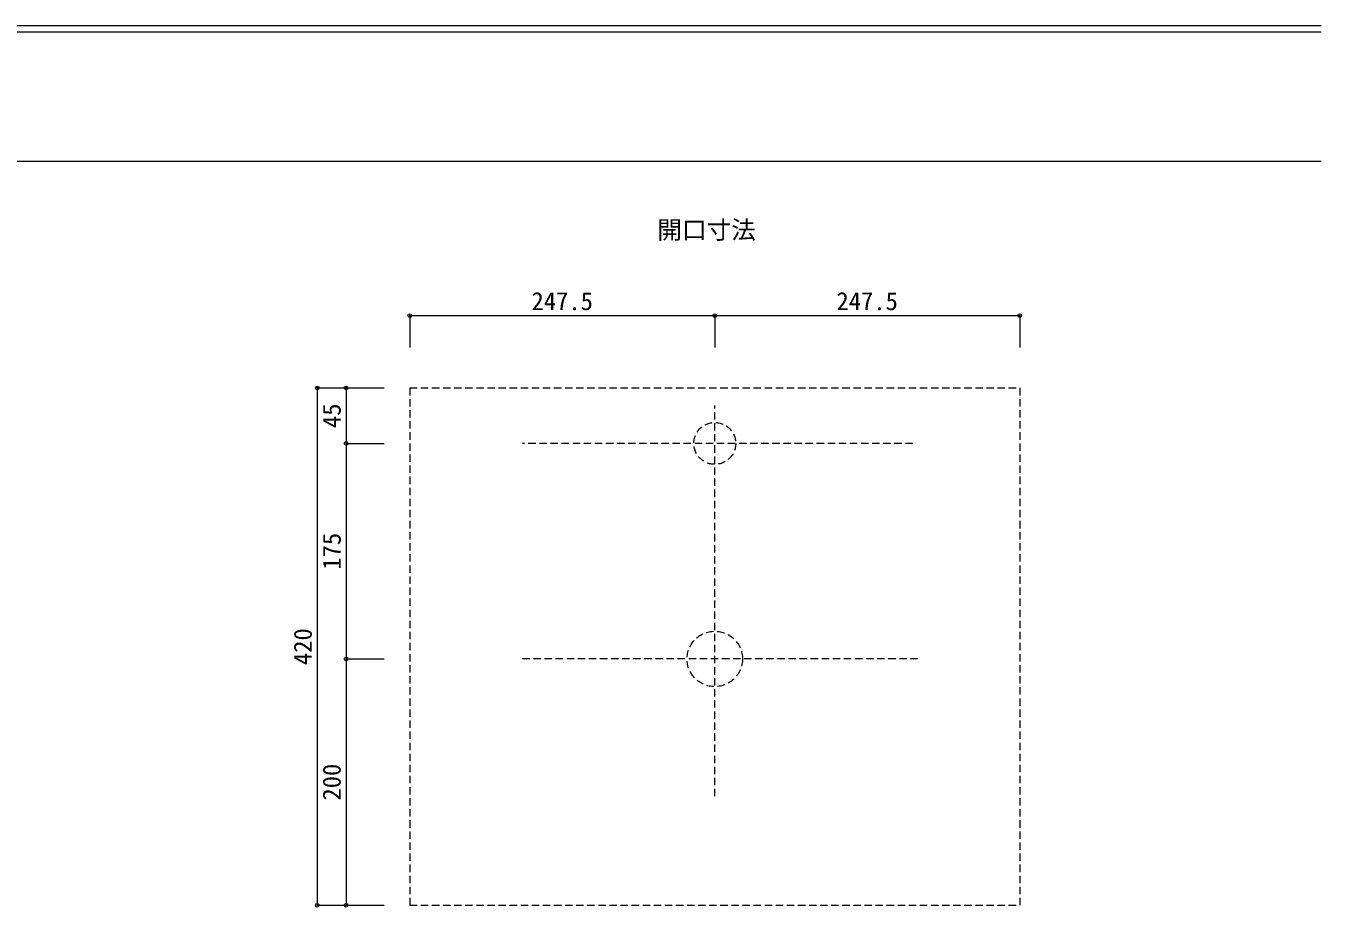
# Model space of a CAD drawing. Units: millimetres at full size, sheet at 1:5. Extents: x -1002 to 1002, y -687 to 676.
# Drawn here: x -49 to 1002, y -75 to 640 of the extents above; entities that cross this region are included whole.
import ezdxf
from ezdxf.enums import TextEntityAlignment as Align

# ---------------------------------------------------------------- set-up
doc = ezdxf.new("R2010")
doc.units = ezdxf.units.MM
doc.header["$LTSCALE"] = 5
doc.header["$PDMODE"] = 32
doc.header["$PDSIZE"] = 3
doc.linetypes.add('DASHED1', pattern=[1.8, 1.2, -0.6])
doc.layers.add('F-0', color=7, linetype='Continuous', lineweight=15)
doc.styles.add('ＭＳ ゴシック', font='')
doc.styles.get('ＭＳ ゴシック').set_extended_font_data('MS Gothic')

msp = doc.modelspace()

# ---------------------------------------------------------------- linework, layer by layer
at = {"layer": 'F-0'}
for p, q in [((1002.034, 640.036), (-1002.086, 640.036)), ((1002.034, 635.036), (-1002.086, 635.036)), ((1002.034, 530.036), (-1002.086, 530.036))]:
    msp.add_line(p, q, dxfattribs=at)
at = {"layer": 'F-0', "color": 4, "lineweight": 9}
for p, q in [((262.458, 404.838), (509.958, 404.838)), ((262.458, 404.838), (262.458, 379.028)), ((509.958, 404.838), (509.958, 379.028)), ((509.958, 404.838), (757.458, 404.838)), ((757.458, 404.838), (757.458, 379.028)), ((187.324, 346.034), (187.324, -73.966)), ((187.324, 346.034), (241.747, 346.034)), ((210.788, 346.034), (210.788, 301.034)), ((210.788, 346.034), (241.747, 346.034)), ((210.788, 301.034), (241.747, 301.034)), ((210.788, 301.034), (210.788, 126.034)), ((210.788, 126.034), (241.747, 126.034)), ((210.788, 126.034), (210.788, -73.966)), ((187.324, -73.966), (241.747, -73.966)), ((210.788, -73.966), (241.747, -73.966))]:
    msp.add_line(p, q, dxfattribs=at)
at = {"layer": 'F-0', "color": 4, "linetype": 'DASHED1', "lineweight": 9}
for p, q in [((509.958, 14.481), (509.958, 331.861)), ((670.64, 301.034), (353.868, 301.034)), ((674.772, 126.034), (352.238, 126.034))]:
    msp.add_line(p, q, dxfattribs=at)
for points in [[(262.458, 346.034), (757.458, 346.034), (757.458, -73.966)], [(262.458, 346.034), (262.458, -73.966), (757.458, -73.966)]]:
    msp.add_lwpolyline(points, dxfattribs=at)
for centre, radius in [((509.958, 301.034), 17), ((509.958, 126.034), 22.5)]:
    msp.add_circle(centre, radius, dxfattribs=at)
at = {"layer": 'F-0', "color": 6}
for p in [(262.458, 404.838), (509.958, 404.838), (757.458, 404.838), (187.324, 346.034), (210.788, 346.034), (210.788, 301.034), (210.788, 126.034), (187.324, -73.966), (210.788, -73.966)]:
    msp.add_point(p, dxfattribs=at)

# ---------------------------------------------------------------- texts
at = {"layer": 'F-0', "style": 'ＭＳ ゴシック'}
for s, p in [('開口寸法', (463.312, 462.721)), ('247.5', (361.208, 404.838)), ('247.5', (608.708, 404.838))]:
    msp.add_text(s, height=14.66, dxfattribs=at).set_placement(p, align=Align.BOTTOM_LEFT)
for s, p in [('45', (210.788, 313.534)), ('175', (210.788, 198.534)), ('420', (187.324, 121.034)), ('200', (210.788, 11.034))]:
    msp.add_text(s, height=14.66, rotation=90, dxfattribs=at).set_placement(p, align=Align.BOTTOM_LEFT)

doc.saveas('drawing.dxf')
